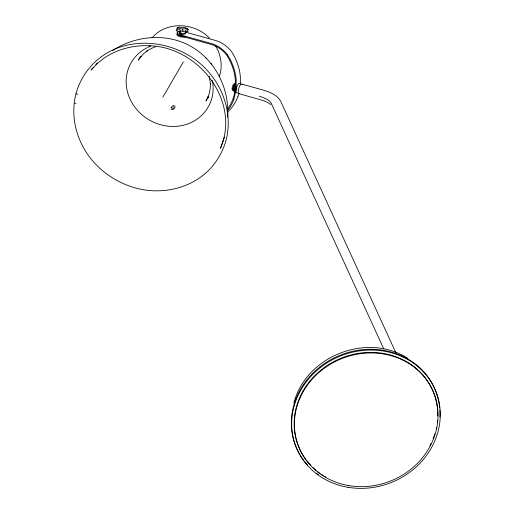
<?xml version="1.0" encoding="UTF-8"?>
<svg xmlns="http://www.w3.org/2000/svg" width="514" height="514" viewBox="0 0 514 514"><rect width="100%" height="100%" fill="white"/><g stroke="black" fill="none" stroke-linecap="round" stroke-linejoin="round"><path stroke-width="0.77" d="M227.663 117.179L227.927 112.001M240.398 83.84L240.346 76.586A49.954 42.88 53.5 0 0 231.621 51.721C227.561 46.421 221.907 42.309 215.462 40.458L184.937 31.952M176.944 28.765L177.394 27.672L179.405 27.017A3.759 1.426 6.9 0 0 184.667 27.37L187.751 28.88L188.079 29.465L187.738 31.579A3.759 1.426 6.9 0 0 185.548 33.198C187.404 29.317 181.872 32.324 180.067 30.776A3.759 1.426 6.9 0 0 177.028 28.778L176.777 30.846A3.759 1.426 6.9 0 1 179.842 32.819L179.919 32.883A5.641 2.14 6.9 0 0 185.503 33.256L185.586 33.23M187.822 31.579L187.828 31.534A5.641 2.14 6.9 0 0 187.501 30.956M188.073 29.504L187.989 29.504A3.759 1.426 6.9 0 0 185.798 31.129L185.837 31.161M235.438 84.052C233.465 85.504 232.758 88.704 233.754 90.927L234.802 91.216M179.842 32.819L180.093 30.75M235.399 86.236L235.521 85.228L234.48 84.938M76.027 93.561C70.11 115.907 76.361 140.303 90.509 158.299L90.528 158.325C103.34 174.452 121.959 185.676 142.179 189.518L142.211 189.525C164.788 193.694 189.358 187.951 206.532 172.376L206.596 172.325C215.854 163.715 222.613 152.619 225.999 140.444L226.019 140.361C231.93 118.008 225.685 93.619 211.537 75.616L211.511 75.59C185.201 40.645 128.763 31.026 95.508 61.539L95.443 61.596C86.185 70.2 79.426 81.296 76.04 93.471M233.825 99.356L236.074 89.744L236.202 79.644A49.954 42.88 53.5 0 0 227.484 54.78M237.963 96.298L238.894 93.143M293.86 403.111C305.714 356.292 366.688 332.134 407.416 358.072M219.215 76.747C222.903 66.685 221.136 55.146 215.7 46.048M224.457 137.122L220.461 148.295C240.848 101.29 198.622 47.012 149.651 45.772M140.322 56.791L138.382 60.132L141.119 56.283L140.54 56.996L143.824 53.552L147.576 50.584L146.856 51.034L151.071 48.567L155.633 46.671M162.797 97.281L183.337 61.924M208.305 96.915L205.966 100.943L208.119 96.748L207.791 97.609L209.339 93.118L210.245 88.427L210.489 83.621L210.457 84.431L209.256 76.053M233.754 90.927L233.992 90.567M93.246 67.373L91.017 70.122L97.326 63.492L104.496 57.825C117.725 48.946 133.833 44.943 149.69 45.778M95.861 64.635L97.422 62.991M151.983 37.946C166.279 20.907 194.549 22.436 209.378 37.997M112.444 50.642C133.736 36.661 162.051 33.05 185.535 43.645C210.714 54.908 226.86 81.655 227.715 108.878M177.394 27.672L182.496 29.092L187.064 28.315M74.883 103.263L76.027 103.475M179.926 35.717L211.158 44.422A27.39 23.509 53.5 0 1 226.777 55.268A48.894 41.968 53.5 0 1 227.464 109.148M241.921 84.142L263.174 90.066C269.792 92.051 277.2 94.872 280.695 101.29L395.96 352.957M233.343 88.504L234.384 88.8L234.68 89.494M238.888 93.651L263.264 100.564L267.511 102.402L270.756 104.548M76.67 94.017L77.787 94.37M210.913 63.473L211.864 64.539M205.549 57.433L206.204 58.178M227.484 54.78C223.423 49.479 217.769 45.367 211.325 43.517L180.035 34.791A5.011 1.902 6.9 0 1 179.213 31.405M176.694 30.84L176.668 30.795A5.641 2.14 6.9 0 1 177.144 29.741M383.874 349.147L271.302 103.372A20.997 7.967 6.9 0 0 259.448 96.304M182.496 29.092L183.029 31.29M212.076 80.223L212.597 82.548M213.149 87.438A44.442 40.58 30.1 0 1 148.552 119.544A44.442 40.58 30.1 0 1 147.261 47.641M147.955 47.301A44.442 40.58 30.1 0 1 150.84 46.074M212.68 81.996A44.442 40.58 30.1 0 1 213.13 86.66M235.161 91.64A5.011 1.728 -74.4 0 1 235.714 87.033M234.808 92.514A5.011 1.728 -74.4 0 1 235.772 84.534M174.651 108.274A2.005 0.758 6.9 0 1 172.531 108.3A2.005 0.758 6.9 0 1 171.13 107.49M171.303 107.118A2.005 0.758 6.9 0 1 173.443 106.906A2.005 0.758 6.9 0 1 175.101 107.754M173.591 109.578A5.011 1.902 6.9 0 1 171.046 109.154M172.64 105.672A5.011 1.902 6.9 0 1 175.184 106.096M185.721 36.725A5.011 1.902 6.9 0 1 179.81 36.635A5.011 1.902 6.9 0 1 176.964 34.284M182.47 36.141A5.011 1.902 6.9 0 1 177.458 32.922M184.796 33.121A3.007 1.144 6.9 0 1 181.5 34.316A3.007 1.144 6.9 0 1 179.688 32.266M180.343 31.855A3.007 1.144 6.9 0 1 179.81 31.579M181.275 33.879A2.005 0.758 6.9 0 1 180.832 33.725M237.956 96.356A49.954 42.88 53.5 0 1 227.644 111.975M233.819 99.414A49.954 42.88 53.5 0 1 227.239 111.088M233.215 90.226A3.508 1.214 -74.4 0 1 232.412 86.757A3.508 1.214 -74.4 0 1 234.904 83.962M234.121 90.477A3.508 1.214 -74.4 0 1 233.215 87.451A3.508 1.214 -74.4 0 1 235.573 83.923M233.767 87.367A2.005 0.694 -74.4 0 1 234.082 86.384M234.512 85.632A2.005 0.694 -74.4 0 1 234.731 85.408M239.845 93.503A5.011 1.728 -74.4 0 1 238.708 88.543A5.011 1.728 -74.4 0 1 242.261 84.559M237.577 92.867A5.011 1.728 -74.4 0 1 236.44 87.913A5.011 1.728 -74.4 0 1 239.993 83.923M233.626 90.034A2.936 1.015 -74.4 0 1 233.626 86.68A2.936 1.015 -74.4 0 1 235.399 84.469M303.279 459.818A75.217 68.169 -21.5 0 1 339.349 355.534A75.217 68.169 -21.5 0 1 439.142 403.586M439.258 404.319A75.217 68.169 -21.5 0 1 439.708 408.032M439.868 410.281A75.217 68.169 -21.5 0 1 439.881 417.047M318.314 474.563A75.217 68.169 -21.5 0 1 316.463 473.208M307.539 465.048A75.217 68.169 -21.5 0 1 304.179 461.019M305.791 459.381A72.705 65.895 -21.5 0 1 343.256 357.358A72.705 65.895 -21.5 0 1 437.639 410.352M437.729 411.932A72.705 65.895 -21.5 0 1 437.78 415.89M437.51 420.67A72.705 65.895 -21.5 0 1 437.337 422.257M436.514 427.346A72.705 65.895 -21.5 0 1 436.2 428.792M434.85 433.803A72.705 65.895 -21.5 0 1 433.096 438.744M430.957 443.563A72.705 65.895 -21.5 0 1 429.916 445.587M325.85 477.043A72.705 65.895 -21.5 0 1 324.559 476.298M323.293 475.527A72.705 65.895 -21.5 0 1 321.423 474.319M320.203 473.478A72.705 65.895 -21.5 0 1 317.832 471.724M316.116 470.342A72.705 65.895 -21.5 0 1 313.129 467.689M310.874 465.44A72.705 65.895 -21.5 0 1 306.742 460.647M348.049 487.298A75.217 68.169 -21.5 0 0 437.382 395.684A75.217 68.169 -21.5 0 0 312.473 374.661A75.217 68.169 -21.5 0 0 348.049 487.298M348.884 485.614A72.705 65.895 -21.5 0 0 435.229 397.065A72.705 65.895 -21.5 0 0 314.491 376.743A72.705 65.895 -21.5 0 0 348.884 485.614"/></g></svg>
